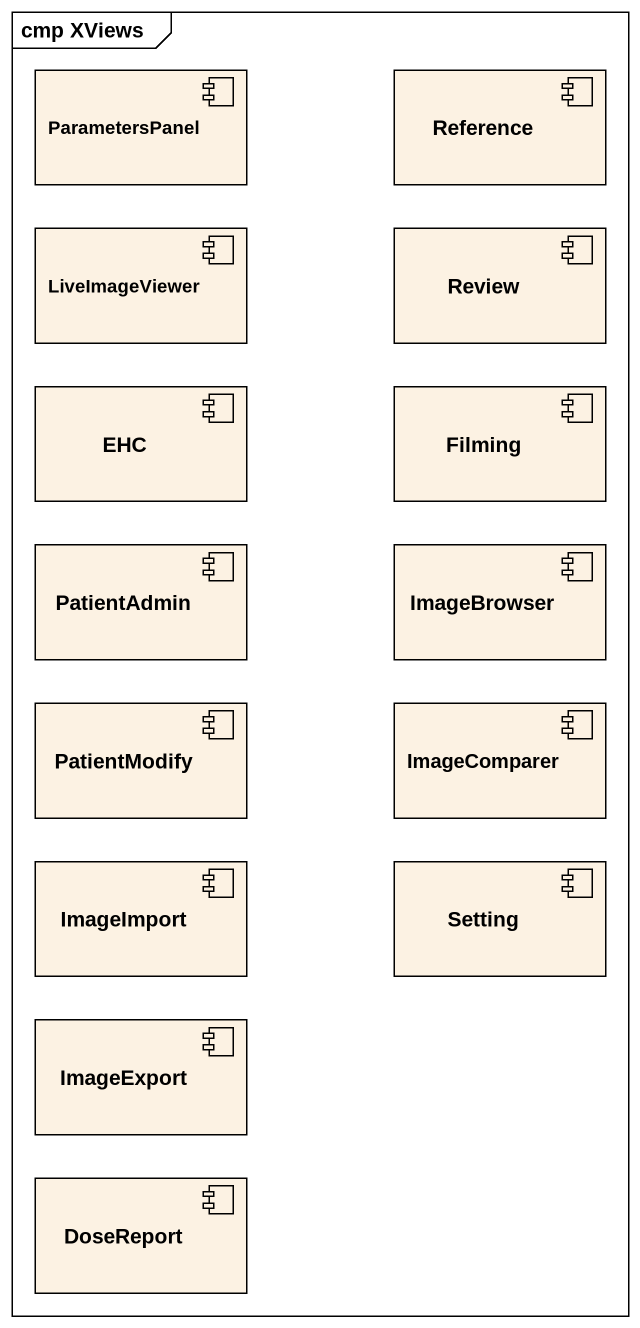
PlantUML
@startuml
mainframe cmp XViews
component ParametersPanel
component Reference
component LiveImageViewer
component Review
component EHC
component Filming
component PatientAdmin
component ImageBrowser
component PatientModify
component ImageComparer
component ImageImport
component Setting
component ImageExport
component DoseReport
@enduml
